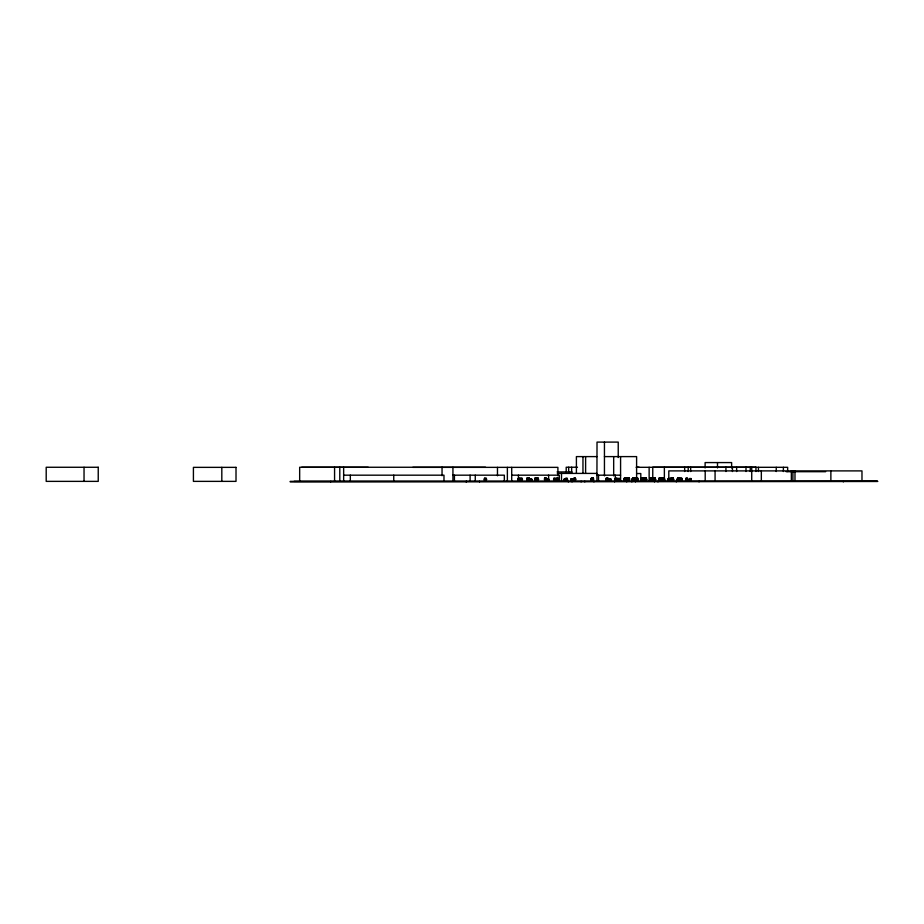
<?xml version="1.0" encoding="UTF-8"?>
<svg xmlns="http://www.w3.org/2000/svg" width="924" height="924" viewBox="0 0 924 924"><rect width="100%" height="100%" fill="white"/><g stroke="black" fill="none" stroke-linecap="round" stroke-linejoin="round"><path stroke-width="1.39" d="M637.225 478.482L637.225 480.468L632.617 480.388L632.617 478.216L633.91 478.216L634.314 479.302L633.91 480.388L632.79 480.295L634.984 480.295L634.984 477.893L632.79 477.904L632.42 479.094L634.014 477.904M662.52 477.87L662.138 479.082L663.779 477.87L663.779 480.284L662.52 480.284L664.171 479.082L662.52 477.87L663.779 477.87M536.856 478.054L536.856 480.341L538.068 480.341L538.438 479.198L538.068 478.054L536.856 478.054L538.438 479.198L536.856 480.341M591.938 477.951L591.938 480.307L593.22 480.307L593.612 479.129L593.22 477.951L591.938 477.951L593.612 479.129L591.938 480.307M544.652 477.893L544.652 480.295L546.015 480.295L546.431 479.094L546.015 477.893L544.652 477.893L547.147 479.302L547.147 481.288L547.227 480.006M627.846 477.939L627.846 480.307L629.186 480.307L629.602 479.129L629.186 477.939L627.846 477.939L629.602 479.129L627.846 480.307M527.269 478.286L527.269 480.411L528.482 480.411L528.863 479.348L528.482 478.286L527.87 478.69L528.863 479.348L527.269 480.411M527.177 477.881L527.177 480.284L529.094 480.307L529.567 479.129L529.094 477.951L527.177 477.881L529.013 479.082L528.574 480.284L526.749 479.082L528.574 477.881L529.013 479.082L527.177 480.284M655.174 479.256L653.476 478.147L654.769 478.147L655.174 479.256L654.769 480.364L653.476 480.364M625.825 478.089L624.081 479.221L625.825 480.353L625.825 478.089L624.497 478.089L624.497 480.353L627.477 480.33L627.477 478.02L625.409 478.02M574.035 478.112L574.035 480.353L575.363 480.353L575.768 479.233L575.363 478.112L574.035 478.112L575.768 479.233L574.035 480.353M591.164 478.366L591.164 480.434L592.376 480.434L592.758 479.406L592.376 478.366L591.164 478.366L592.758 479.406L591.164 480.434M644.109 479.937L644.063 481.346L644.49 478.101L646.303 479.233L645.876 478.101L643.728 478.182L643.728 480.376L646.269 480.468L646.684 479.475L646.269 478.493L644.548 478.62L644.548 480.503L646.303 479.568L645.888 478.62L644.132 479.568L645.888 480.503L646.303 479.568L644.548 478.62M558.038 478.158L556.213 479.267L558.038 480.376L558.038 478.158L556.652 478.158L556.213 479.267L556.652 480.376L558.131 480.526L558.131 478.701L557.472 479.048L558.546 479.614L556.814 480.526L556.814 478.701M650.23 477.985L650.23 480.318L655.174 480.33L655.174 478.031L650.23 477.985L650.958 478.436L649.768 479.152L651.697 480.318M565.8 478.332L565.8 480.422L567.128 480.422L567.532 479.383L567.128 478.332L565.8 478.332L567.532 479.383L565.8 480.422M518.329 478.378L518.329 480.434L519.635 480.434L520.039 479.406L519.635 478.378L518.329 478.378L520.039 479.406L518.329 480.434M553.903 478.274L553.903 480.411L555.278 480.411L555.705 479.337L555.278 478.274L553.903 478.274L555.705 479.337L553.903 480.411M636.128 478.031L636.128 480.33L637.618 480.33L638.08 479.186L637.618 478.031L636.128 478.031L638.08 479.186L636.128 480.33M686.07 478.216L686.07 480.388L687.479 480.388L687.906 479.302L687.479 478.216L686.07 478.216L687.906 479.302L686.07 480.388M535.088 477.962L535.088 480.318L536.625 480.318L537.087 479.14L536.625 477.962L535.088 477.962L537.087 479.14L535.088 480.318M689.627 478.551L689.627 480.492L690.898 480.492L691.291 479.521L690.898 478.551L689.627 478.551L691.291 479.521L689.627 480.492M521.321 480.422L519.889 480.422L522.141 480.422L522.141 478.343L519.889 478.355L519.45 479.394L521.321 478.355L521.771 479.394L519.889 478.355M645.876 480.353L644.49 480.353L646.211 480.33L646.211 478.031L644.663 478.031M650.461 478.101L650.461 480.353L652.459 479.221L651.986 478.101L650.461 478.101L652.459 479.221L651.986 480.353L649.988 479.221L651.986 478.101M644.513 479.475L644.929 478.493L646.684 479.475L644.929 480.468M662.346 478.459L662.346 480.457L664.125 479.464L663.709 478.459L662.346 478.459L664.125 479.464L663.709 480.457L661.931 479.464L663.709 478.459M673.319 478.066L672.545 478.505L673.792 479.209L671.771 480.341L673.319 480.341L673.319 478.066L671.136 478.147L670.662 479.256L672.684 478.147L672.684 480.364L670.42 480.434L670.42 478.389L671.898 478.389L671.898 480.434L669.969 479.417L671.898 478.389M680.203 478.205L680.203 480.388L681.681 480.388L682.143 479.302L681.681 478.205L680.203 478.205L682.143 479.302L680.203 480.388M625.71 478.32L624.278 478.32L623.839 479.371L624.278 480.422L626.195 480.457L624.578 480.457M627.87 480.457L626.403 480.457L628.713 480.468L628.713 478.482M677.188 479.209L677.673 478.066L679.244 478.066L679.244 480.341L677.673 480.341L677.188 479.209L679.244 478.066M616.424 480.561L614.806 479.672L616.424 478.782L615.188 478.782L615.188 480.561L616.424 480.561L616.805 479.672M642.931 479.741L641.302 480.584L640.921 479.741L642.261 478.066L643.866 479.198L643.485 478.066L641.452 478.135L641.452 480.364L643.196 480.503L643.635 479.556L643.196 478.609L641.753 478.609L641.753 480.503L643.635 479.556L641.753 478.609M607.784 478.182L605.763 479.279L607.784 480.376L607.784 478.182L606.236 478.182L606.236 480.376L608.87 480.48L608.87 478.528L607.484 478.528L607.056 479.51L608.87 480.48M633.471 478.597L633.471 480.503L635.227 479.556L634.811 478.597L633.056 479.556L634.811 480.503L635.227 479.556L633.471 478.597L636.024 478.482L634.003 479.475L636.024 480.468M668.884 479.544L669.299 478.586M653.349 479.648L652.956 480.549L651.674 480.549L651.281 479.648M618.087 478.47L618.087 480.468L619.438 480.549L619.865 479.66L619.438 478.771L618.041 478.771L618.041 480.549L619.519 480.468L619.519 478.47L618.087 478.47L618.803 478.851M644.64 480.584L643.023 479.729L644.64 478.875L643.404 478.875L643.404 480.584L645.021 479.729L645.125 481.288M660.868 479.198L659.147 478.066L658.743 479.198L662.058 480.307L659.147 480.341L658.743 479.198L660.464 478.066L659.055 478.158L658.673 479.267L659.055 480.376L664.448 480.434L664.448 478.389L662.958 478.389L664.91 479.417L662.958 480.434M615.384 478.228L615.384 480.388L616.978 480.388L617.475 479.302L616.978 478.228L615.384 478.228L617.475 479.302L615.384 480.388M484.499 478.251L484.499 480.399L486.105 480.399L486.602 479.325L486.105 478.251L484.499 478.251L486.602 479.325L484.499 480.399M546.511 478.99L546.511 480.619L548.556 480.596L548.556 478.909L546.511 478.99L544.652 480.295M571.148 478.69L571.148 480.526L572.522 480.526L572.949 479.614L572.522 478.69L571.148 478.69L572.949 479.614L571.148 480.526M668.087 479.394L668.572 478.355L669.346 478.748L668.087 479.394L668.572 480.422L669.346 480.03M660.429 478.286L660.429 480.411L662.531 479.348L662.034 478.286L660.429 478.286L662.531 479.348L662.034 480.411L659.932 479.348L662.034 478.286M626.045 479.683L626.46 480.561L627.8 480.561L628.216 479.683M677.546 478.771L677.546 480.549L678.897 480.549L679.313 479.66L678.897 478.771L677.546 478.771L679.313 479.66L677.546 480.549M677.673 479.556L678.124 480.503L679.579 480.503L679.579 478.62L678.851 478.978L678.851 481.288M564.368 478.944L564.368 480.596L566.089 479.775L564.368 478.944L566.089 479.775L564.368 480.596M538.115 480.445L538.115 478.401L537.306 478.794L538.611 479.417L536.498 480.445L538.115 480.445L537.306 480.053M624.07 479.464L624.578 478.459L625.386 478.84M645.911 479.602L645.449 480.526L643.947 480.526L643.485 479.602M632.524 478.875L632.524 480.584L633.922 480.584L633.922 478.875L632.524 478.875L634.349 479.729L633.876 480.607L631.797 479.787L632.282 478.955M653.672 478.748L653.672 480.549L655.613 479.648L655.151 478.748L653.672 478.748L655.613 479.648L655.151 480.549L650.6 480.399L650.6 478.251L651.247 478.655L650.207 479.325L651.882 480.399M634.418 479.614L633.956 480.526L632.432 480.526L631.97 479.614L632.432 478.701L633.956 478.701M663.363 479.637L662.878 480.538L661.318 480.538L660.833 479.637M653.372 479.775L652.921 480.596L651.016 479.775L651.466 480.596L653.372 479.775L653.303 481.346M661.157 477.916L659.921 477.916L662.058 477.927L662.554 479.117L660.464 477.927L660.29 480.307L660.937 478.389M659.921 480.295L661.157 480.295M538.068 478.054L536.474 479.198L538.068 480.341M652.367 480.318L653.996 479.152L653.615 477.974L651.986 479.152L652.367 480.318L651.074 480.284L650.646 479.071L651.074 477.858L652.459 477.858M643.485 478.066L640.921 479.741L642.538 480.584M593.22 477.951L591.545 479.129L593.22 480.307M633.933 479.244L635.527 478.124M634.314 480.364L635.527 480.364M659.655 478.586L658.673 479.267L660.267 480.376M659.055 480.376L659.655 479.949M546.015 477.893L544.236 479.094L546.015 480.295M629.186 477.939L627.431 479.129L629.186 480.307M659.147 480.341L659.805 478.493M651.42 480.422L652.644 480.422M624.497 480.353L626.229 479.221L624.497 478.089M653.072 479.256L654.769 478.147M575.363 478.112L573.619 479.233L575.363 480.353M592.376 478.366L590.783 479.406L592.376 480.434M650.6 480.399L651.247 479.983M633.91 478.216L632.212 479.302L633.91 480.388M632.617 480.388L634.314 479.302L632.617 478.216M642.192 479.094L644.074 477.893L642.63 477.893L644.525 479.094M642.63 480.295L644.074 480.295L642.261 480.341L643.485 480.341M645.876 478.101L643.404 478.875M643.728 480.376L645.506 479.279L645.091 478.182L643.312 479.279L645.091 480.376L645.506 479.279L643.728 478.182M556.652 480.376L558.466 479.267L556.652 478.158M650.23 480.318L650.958 479.879M567.128 478.332L565.384 479.383L567.128 480.422M519.635 478.378L517.914 479.406L519.635 480.434M655.174 478.031L654.435 478.47L655.624 479.175L653.684 480.33M555.278 478.274L553.488 479.337L555.278 480.411M529.094 480.307L528.332 479.856L529.094 477.951M527.569 480.307L529.567 479.129L528.332 478.401M637.618 478.031L635.666 479.186L637.618 480.33M687.479 478.216L685.643 479.302L687.479 480.388M634.984 477.893L632.94 479.094L633.425 477.893L635.469 479.094L633.425 480.295M536.625 477.962L534.615 479.14L536.625 480.318M627.477 478.02L625.502 479.175L625.964 480.33L627.939 479.175L625.964 478.02L625.502 479.175L627.477 480.33M690.898 478.551L689.235 479.521L690.898 480.492M522.141 478.343L520.351 479.383L520.778 480.422L522.568 479.383L520.778 478.343L520.351 479.383L522.141 480.422M662.058 477.927L659.979 479.117L661.584 480.307M646.211 478.031L645.437 478.47L646.696 479.186M644.663 480.33L646.211 480.33M646.269 478.493L645.599 478.863L645.691 481.288M681.681 478.205L679.741 479.302L681.681 480.388M624.278 480.422L624.994 480.018M625.409 480.33L627.003 480.33M628.031 480.087L627.35 480.468L627.35 478.482L628.031 478.851L626.934 479.475L628.713 480.468M677.673 480.341L679.729 479.209L677.673 478.066M641.452 480.364L642.226 479.937M671.136 480.364L673.157 479.256L671.136 478.147M615.188 480.561L615.8 480.214M652.806 480.445L654.215 480.445M606.236 480.376L608.258 479.279L606.236 478.182M607.056 479.51L608.87 478.528M607.484 480.48L609.297 479.51L607.484 478.528M619.519 478.47L617.648 479.475L619.519 480.468M618.803 480.087L618.087 480.468L619.865 479.66L618.041 478.771M643.404 480.584L644.028 480.249M670.42 480.434L672.349 479.417L670.42 478.389M664.448 478.389L662.496 479.417L664.448 480.434M641.302 480.584L641.926 480.261M616.978 478.228L614.899 479.302L616.978 480.388M486.105 478.251L484.003 479.325L486.105 480.399M572.522 478.69L570.72 479.614L572.522 480.526M548.556 478.909L546.904 479.752L547.297 480.596L548.948 479.752L547.297 478.909L546.904 479.752L548.556 480.596M668.768 480.422L669.554 480.018M626.46 480.561L627.8 480.561M643.196 478.609L641.302 479.556L643.196 480.503M678.897 478.771L677.13 479.66L678.897 480.549M678.124 480.503L680.029 479.556L678.851 478.978M547.77 478.99L546.119 479.799L547.77 480.619L548.163 479.799L546.511 480.619M634.476 480.468L636.509 479.475L634.476 478.482M619.438 478.771L617.613 479.66L619.438 480.549M565.673 478.944L563.963 479.775L565.673 480.596M635.654 480.468L637.225 480.468M661.803 480.457L663.871 479.452L663.386 478.447L662.589 478.828L663.871 479.452L663.386 480.457L662.589 480.076M633.229 479.209L633.922 478.875M632.524 480.584L634.349 479.729L632.282 480.607L631.797 479.787L633.079 479.267M655.151 478.748L653.222 479.648L655.151 480.549M672.418 479.96L672.418 481.288L672.326 479.233L673.111 478.921L673.596 479.752L673.111 480.596L672.326 480.272M597.019 456.606L576.403 456.606L576.403 473.111M604.446 456.606L636.601 456.606L636.601 481.369M485.562 467.255L299.665 467.255L299.665 481.369M577.488 467.232L566.204 467.232L566.204 472.88M636.336 467.221L639.05 467.221M755.89 467.221L652.76 467.221L652.76 481.369M301.686 467.301L368.237 467.301M412.785 467.359L557.9 467.359L557.9 475.768M636.301 467.301L787.652 467.301L787.652 471.529M786.116 471.69L825.64 471.69M557.068 471.933L571.979 471.933M557.311 473.411L596.927 473.411M636.59 473.538L640.794 473.538L640.794 481.369M343.647 475.179L443.982 475.179L443.982 481.369M452.933 475.179L504.331 475.179L504.331 481.369M511.711 475.179L559.309 475.179L559.309 481.369M597.043 475.179L620.582 475.179M537.549 479.487L537.306 481.288M625.074 479.498L625.225 481.346M644.317 479.544L644.49 481.346M650.958 479.441L650.877 481.288M662.935 479.706L663.779 480.284M615.892 479.891L615.719 481.288M294.109 481.346L877.454 481.358M290.217 481.369L877.8 481.369L290.217 481.901M672.326 479.233L673.596 479.752L671.54 480.596L671.055 479.752M633.229 480.261L633.922 480.584M678.851 480.145L679.579 480.503M557.472 480.18L558.131 480.526M672.684 480.364L671.91 478.574M641.452 478.135L643.474 479.256L643 478.135L640.967 479.256L643 480.364M615.188 478.782L615.892 481.288M678.459 479.914L679.244 480.341M645.599 480.087L646.269 480.468M624.278 478.32L624.994 478.713L623.839 479.371L625.71 480.422M672.545 479.914L673.319 480.341M635.643 478.597L634.915 478.182L634.453 479.279L636.382 478.182L634.314 478.124L635.908 479.244M636.382 480.376L634.211 479.833M655.174 480.33L654.435 479.891L654.446 481.901M527.87 480.006L528.482 480.411M653.996 479.152L652.367 477.974L651.986 479.152L653.615 480.318M632.79 477.904L633.402 478.355M861.976 481.369L861.976 470.894L668.803 470.894L668.803 481.369M843.404 481.312L843.323 481.901M830.872 470.894L830.872 481.369M794.986 470.894L794.986 481.369M792.919 470.894L792.919 481.369M791.348 470.894L791.348 481.369M783.379 467.301L783.379 471.529M776.241 467.301L776.241 471.529M761.341 470.894L761.341 481.369M758.442 467.301L758.442 471.529M755.971 467.301L755.936 471.529M751.732 467.301L751.72 481.369M750.265 467.301L750.265 471.529M745.991 467.301L745.991 471.529M736.636 467.301L736.636 471.529M732.455 467.301L732.455 471.529M731.635 467.948L731.635 462.577L705.116 462.577L705.116 467.948M725.929 467.301L725.929 471.529M717.498 462.577L717.498 467.948M715.072 470.894L715.072 481.369M705.197 470.894L705.197 481.369M699.11 481.288L699.041 481.901M690.667 467.301L690.667 471.529M690.263 478.921L690.263 481.288M690.17 479.752L690.17 481.288M688.207 467.301L688.207 471.529M686.775 478.632L686.775 479.972M684.661 467.301L684.661 471.529M680.942 478.62L680.942 479.972M678.932 479.787L678.932 481.288M678.308 479.879L678.308 481.288L678.228 479.117M676.322 481.288L676.322 481.901M671.251 479.672L671.251 481.288M671.159 478.782L671.067 481.288M669.265 479.648L669.265 481.288M668.907 479.302L668.907 481.288M664.368 467.301L664.368 481.369M663.698 478.782L663.698 481.288M663.617 479.672L663.617 481.288M663.155 478.332L663.097 481.346M663.028 478.84L662.935 481.288M662.681 479.695L662.589 481.288M662.508 479.695L662.381 481.358M662.185 479.868L662.185 481.288M662.104 479.868L662.069 481.346M661.226 478.69L661.318 481.288M661.145 479.614L661.145 481.288M658.096 481.312L657.957 481.901M654.411 479.094L654.411 481.288M653.603 479.683L653.499 481.358M652.991 478.424L652.991 479.868M652.321 479.868L652.402 481.288M652.125 479.637L652.194 481.288L652.032 479.637M651.224 478.528L651.224 479.926M649.133 467.301L649.133 481.369M645.518 479.718L645.495 481.346M645.218 478.978L645.218 481.288M644.698 479.833L644.779 481.288M644.409 478.597L644.409 481.288M642.561 479.787L642.596 481.346M642.469 478.967L642.469 481.288M642.007 479.949L641.926 481.288L641.834 479.949M636.867 478.47L636.867 479.891M636.44 479.718L636.359 481.288M635.423 481.288L635.423 481.901M635.25 478.863L635.25 481.288M635.169 479.718L634.984 481.346M634.234 479.787L634.234 481.288M634.141 478.967L634.141 481.288M633.263 478.632L633.31 481.288M633.102 479.845L633.079 481.288M632.986 479.983L632.986 481.288M631.843 481.288L631.843 481.901M628.516 478.389L628.516 479.856M628.124 479.718L628.158 481.346M627.95 479.718L628.031 481.288M627.535 481.346L627.511 479.995L627.419 481.288M627.13 479.706L627.223 481.288M627.049 479.706L626.957 481.346M626.715 478.459L626.715 479.891M626.83 481.312L626.726 481.901M625.386 479.706L625.479 481.288M625.155 478.528L624.994 481.288M624.901 479.625L624.901 481.288M620.582 456.606L620.582 481.369M618.895 479.718L618.826 481.288M618.745 479.117L618.653 481.288M618.225 457.53L618.225 442.099L597.019 442.099L596.927 481.369M616.181 478.644L616.181 479.972M615.292 475.179L615.292 481.369M614.599 481.288L614.599 481.901M613.675 456.606L613.675 475.872M610.048 479.129L610.129 481.288M609.956 479.891L609.956 481.288M608.258 479.741L608.258 481.288M608.177 478.909L608.084 481.288M607.01 478.609L607.01 479.96M604.446 442.099L604.446 475.872M598.521 475.179L598.521 481.369M593.947 481.288L593.947 481.901M592.573 478.401L592.573 479.856M591.764 478.759L591.764 481.288M585.608 456.606L585.608 473.111M584.8 481.288L584.8 481.901M582.963 456.606L582.963 473.111M581.115 481.288L581.115 481.901M574.693 478.54L574.693 479.926M571.921 479.833L572.025 481.901M571.829 479.048L571.748 481.288M571.644 467.232L571.644 472.88M568.664 467.232L568.664 472.88M568.352 481.288L568.352 481.901M566.458 478.736L566.551 481.288M566.377 479.637L566.377 481.288M565.026 479.256L564.934 481.288M561.503 473.411L561.503 481.369M557.472 479.845L557.565 481.288M557.345 478.586L557.391 481.288M554.596 478.678L554.596 481.288L554.504 479.602M548.602 475.179L548.602 481.369M548.013 479.96L548.013 481.288M547.92 479.233L547.92 481.288M545.333 478.343L545.333 479.833M537.456 478.493L537.549 481.288M535.851 478.413L535.851 479.868M530.953 479.209L530.861 481.288M527.962 479.602L527.962 481.288M527.881 478.343L527.87 481.288M521.459 478.736L521.459 481.288M521.367 479.637L521.367 481.288M520.697 479.648L520.697 481.288M520.605 479.648L520.512 481.288M518.976 478.771L519.069 481.288M518.895 479.66L518.895 481.288M518.41 475.179L518.41 481.369M511.711 467.359L511.711 481.369M507.368 467.359L507.368 481.369M497.47 467.359L497.47 475.768M485.296 478.655L485.296 479.983M479.568 481.288L479.568 481.901M475.271 475.179L475.271 481.369M470.097 475.179L470.097 481.369M466.458 481.3L466.458 481.901M466.193 481.3L466.193 481.901M454.423 475.179L454.423 481.369M452.933 467.359L452.933 481.369M442.042 467.267L442.042 475.733M393.751 475.179L393.751 481.369M350.323 475.179L350.323 481.369M343.647 467.267L343.647 481.369M339.789 467.267L339.789 481.369M334.569 467.267L334.569 481.369M330.815 481.323L330.642 481.901M221.818 467.359L221.818 481.369M84.038 467.267L84.038 481.369M660.29 477.939L659.898 479.117L661.584 477.939L661.988 479.117L660.29 477.939M668.768 478.32L668.271 479.371L669.554 478.724L668.768 478.32M530.237 478.875L530.237 480.584L532.097 479.729L531.658 478.875L529.798 479.729L531.658 480.584L532.097 479.729L530.237 478.875M609.263 478.782L609.263 480.561L611.307 479.672L610.822 478.782L608.777 479.672L610.822 480.561L611.307 479.672L609.263 478.782M668.156 478.99L668.156 480.619L670.119 479.799L669.657 478.99L667.694 479.799L669.657 480.619L670.119 479.799L668.156 478.99M628.805 479.799L628.308 480.619L626.206 479.799L626.703 480.619L628.805 479.799M645.449 478.678L643.947 478.678L645.449 478.678M98.233 467.267L46.2 467.267L46.2 481.369L98.233 481.369L98.233 467.267M236.013 467.359L193.416 467.359L193.416 481.369L236.013 481.369L236.013 467.359"/></g></svg>
